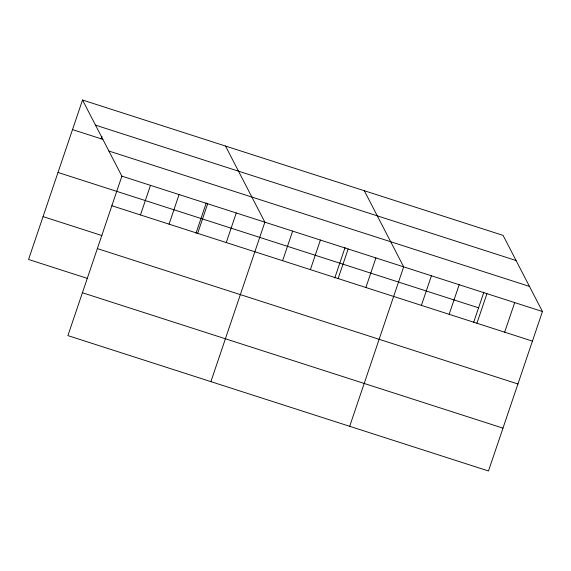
<?xml version="1.0" encoding="UTF-8"?>
<svg xmlns="http://www.w3.org/2000/svg" width="571" height="571" viewBox="0 0 571 571"><rect width="100%" height="100%" fill="white"/><g stroke="black" fill="none" stroke-linecap="round" stroke-linejoin="round"><path stroke-width="0.86" d="M82.524 100.018L121.88 176.154L67.906 335.605L488.476 470.982L542.45 311.53L503.094 235.395L82.524 100.018L28.55 259.47L87.427 278.42M101.11 138.803L101.945 136.341M140.466 214.939L150.48 185.361M169.066 224.146L179.073 194.568M196.017 233.204L206.295 202.819M197.666 233.353L207.673 203.776M226.259 242.561L236.273 212.983M210.899 381.635L264.873 222.183L225.516 146.048M282.616 260.697L292.63 231.119M310.374 269.633L320.388 240.056M334.806 277.877L345.084 247.5M338.132 278.569L348.146 248.992M365.89 287.506L375.904 257.928M349.688 426.309L403.661 266.857L364.305 190.721M421.405 305.371L431.419 275.793M449.163 314.307L459.177 284.729M473.595 322.551L483.873 292.174M476.921 323.243L486.935 293.665M504.678 332.179L514.692 302.601M95.507 125.142L516.084 260.519M72.51 129.596L102.787 139.345M108.89 151.029L529.46 286.406M121.88 176.154L542.45 311.53M57.999 172.456L478.577 307.833M111.866 205.738L532.436 341.115M43.053 216.609L101.938 235.559M97.363 248.592L517.933 383.969M82.417 292.752L502.987 428.129"/></g></svg>
